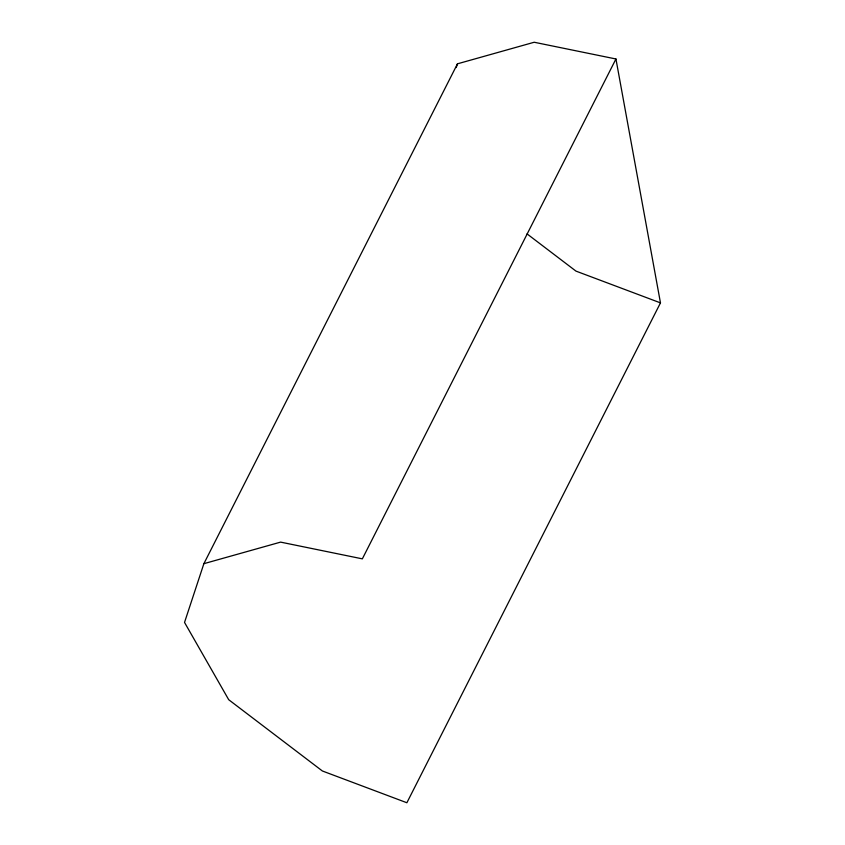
<?xml version="1.0" encoding="UTF-8"?>
<svg xmlns="http://www.w3.org/2000/svg" width="845" height="845" viewBox="0 0 845 845"><rect width="100%" height="100%" fill="white"/><g stroke="black" fill="none" stroke-linecap="round" stroke-linejoin="round"><path stroke-width="1.27" d="M203.877 563.678L184.527 622.427L228.71 699.713L322.389 770.989L406.878 802.75L660.473 302.88L615.942 58.981L534.198 42.25L457.472 63.819L203.877 563.678L280.603 542.12L362.347 558.851L615.942 58.981M456.237 67.568L457.472 63.819M660.473 302.88L575.984 271.118L527.058 233.896"/></g></svg>
